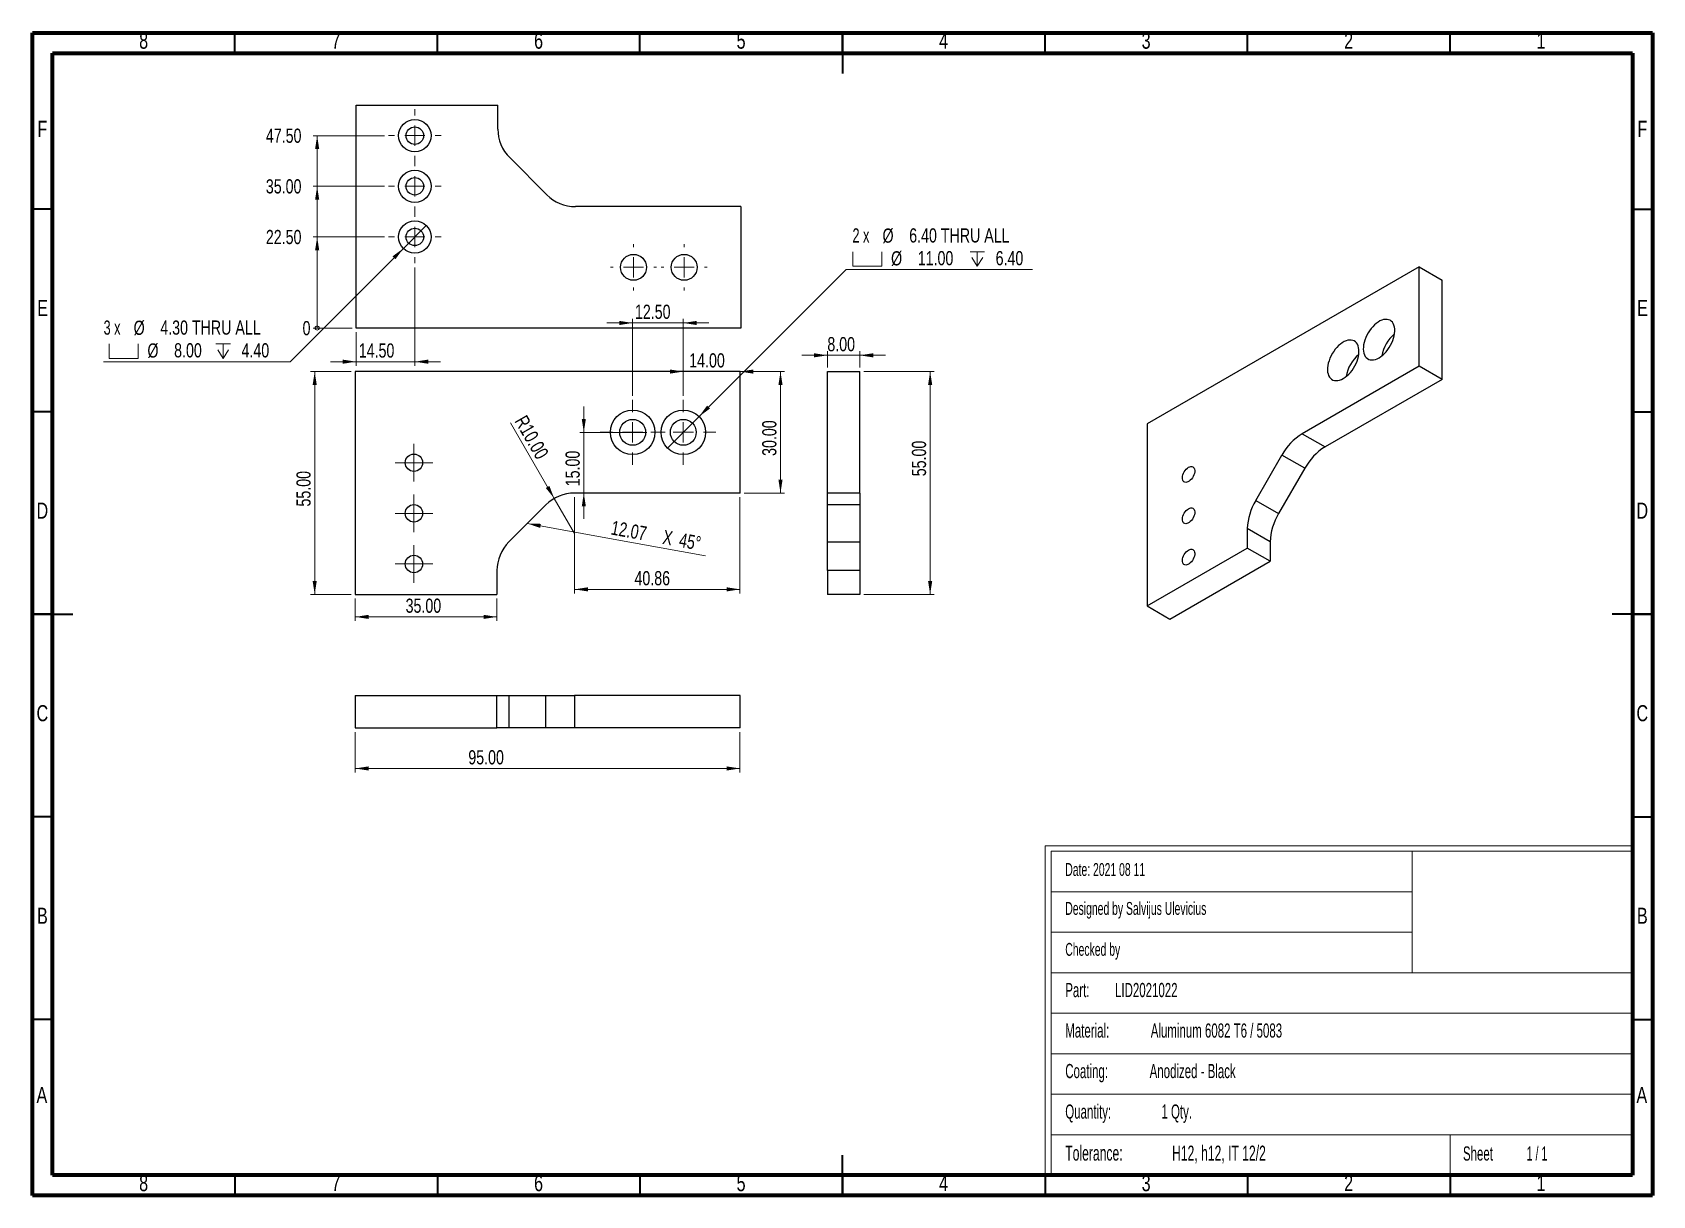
# Model space of a CAD drawing. Header units: millimetres. Extents: x 15 to 415, y 5 to 292.
import ezdxf

# ---------------------------------------------------------------- set-up
doc = ezdxf.new("R2010")
doc.units = ezdxf.units.MM
doc.styles.add('SLDTEXTSTYLE0', font='TXT', dxfattribs={"width": 0.605})
doc.styles.add('SLDTEXTSTYLE1', font='TXT', dxfattribs={"width": 0.563})
doc.styles.add('SLDTEXTSTYLE2', font='TXT', dxfattribs={"width": 0.75})
doc.styles.add('SLDTEXTSTYLE3', font='TXT', dxfattribs={"width": 0.666667})
doc.dimstyles.new('SLDDIMSTYLE0', dxfattribs={"dimtxt": 3.5, "dimasz": 3.302, "dimexe": 0, "dimexo": 0.0625, "dimgap": 0.875, "dimtad": 0, "dimtih": 1, "dimtoh": 1, "dimrnd": 1e-09, "dimzin": 4, "dimdsep": 46, "dimtxsty": 'SLDTEXTSTYLE2', "dimblk1": 'NONE', "dimsah": 1, "dimcen": 0, "dimadec": 0, "dimazin": 1, "dimtfac": 1, "dimtmove": 0, "dimatfit": 3, "dimldrblk": 'NONE', "dimfxl": 0, "dimfrac": 2, "dimtolj": 1, "dimtzin": 12, "dimarcsym": 0})
doc.dimstyles.new('SLDDIMSTYLE1', dxfattribs={"dimtxt": 3.5, "dimasz": 3.302, "dimexe": 0, "dimexo": 0.0625, "dimgap": 0.875, "dimtad": 1, "dimrnd": 1e-09, "dimzin": 4, "dimdsep": 46, "dimtxsty": 'SLDTEXTSTYLE2', "dimsah": 1, "dimcen": 0.09, "dimadec": 0, "dimazin": 1, "dimtfac": 1, "dimtofl": 0, "dimtmove": 0, "dimatfit": 3, "dimfxl": 0, "dimfrac": 2, "dimtolj": 1, "dimtzin": 12, "dimarcsym": 0})
doc.dimstyles.new('SLDDIMSTYLE2', dxfattribs={"dimtxt": 3.5, "dimasz": 3.302, "dimexe": 0, "dimexo": 0.0625, "dimgap": 0.875, "dimtad": 1, "dimrnd": 1e-09, "dimzin": 4, "dimdsep": 46, "dimtxsty": 'SLDTEXTSTYLE2', "dimsah": 1, "dimcen": 0.09, "dimadec": 0, "dimazin": 1, "dimtfac": 1, "dimtmove": 0, "dimatfit": 0, "dimfxl": 0, "dimfrac": 2, "dimtolj": 1, "dimtzin": 12, "dimarcsym": 0})
doc.dimstyles.new('SLDDIMSTYLE3', dxfattribs={"dimtxt": 3.5, "dimasz": 3.302, "dimexe": 0, "dimexo": 0.0625, "dimgap": 0.875, "dimtad": 1, "dimrnd": 1e-09, "dimzin": 12, "dimdsep": 46, "dimtxsty": 'SLDTEXTSTYLE2', "dimsah": 1, "dimcen": 0.09, "dimadec": 0, "dimazin": 3, "dimtfac": 1, "dimtofl": 0, "dimtmove": 0, "dimatfit": 3, "dimfxl": 0, "dimfrac": 2, "dimtolj": 1, "dimtzin": 12, "dimarcsym": 0})
doc.dimstyles.new('SLDDIMSTYLE4', dxfattribs={"dimtxt": 3.5, "dimasz": 3.302, "dimexe": 0, "dimexo": 0.0625, "dimgap": 0.875, "dimtad": 1, "dimrnd": 1e-09, "dimzin": 4, "dimdsep": 46, "dimtxsty": 'SLDTEXTSTYLE2', "dimsah": 1, "dimcen": 0, "dimadec": 0, "dimazin": 1, "dimtfac": 1, "dimtofl": 0, "dimtmove": 0, "dimatfit": 3, "dimfxl": 0, "dimfrac": 2, "dimtolj": 1, "dimtzin": 12, "dimarcsym": 0})
doc.dimstyles.new('SLDDIMSTYLE5', dxfattribs={"dimtxt": 3.5, "dimasz": 0.338667, "dimexe": 0, "dimexo": 0.0625, "dimgap": 0.875, "dimtad": 0, "dimtih": 1, "dimtoh": 1, "dimdec": 0, "dimrnd": 1e-09, "dimdsep": 46, "dimtxsty": 'SLDTEXTSTYLE2', "dimblk1": 'ORIGIN', "dimblk2": 'ORIGIN', "dimsah": 1, "dimcen": 0.09, "dimadec": 0, "dimazin": 2, "dimtfac": 1, "dimtdec": 0, "dimtofl": 0, "dimtmove": 0, "dimatfit": 3, "dimldrblk": 'ORIGIN', "dimfxl": 0, "dimfrac": 2, "dimtolj": 1, "dimtzin": 12, "dimarcsym": 0})
doc.dimstyles.new('SLDDIMSTYLE6', dxfattribs={"dimtxt": 3.5, "dimasz": 3.302, "dimexe": 0, "dimexo": 0.0625, "dimgap": 0.875, "dimtad": 0, "dimtih": 1, "dimtoh": 1, "dimrnd": 1e-09, "dimzin": 4, "dimdsep": 46, "dimtxsty": 'SLDTEXTSTYLE2', "dimsah": 1, "dimcen": 0.09, "dimadec": 0, "dimazin": 1, "dimtfac": 1, "dimtofl": 0, "dimtmove": 0, "dimatfit": 3, "dimfxl": 0, "dimfrac": 2, "dimtolj": 1, "dimtzin": 12, "dimarcsym": 0})

# ---------------------------------------------------------------- blocks, each defined once
blk = doc.blocks.new('SW_NOTE_0')
at = {"color": 0, "linetype": 'Continuous', "lineweight": 0, "attachment_point": 1, "style": 'SLDTEXTSTYLE0'}
for s, insert, char_height in [('Tolerance:', (0, 4.77), 3.704), ('H12, h12, IT 12/2', (26.36, 4.77), 3.7042)]:
    blk.add_mtext(s, dxfattribs=dict(at, insert=insert, char_height=char_height))
blk = doc.blocks.new('SW_NOTE_0_1')
at = {"color": 0, "linetype": 'Continuous', "lineweight": 0, "char_height": 3.5, "attachment_point": 1}
for s, insert, style in [('Sheet', (0, 4.51), 'SLDTEXTSTYLE0'), ('1 / 1', (15.72, 4.51), 'SLDTEXTSTYLE1')]:
    blk.add_mtext(s, dxfattribs=dict(at, insert=insert, style=style))
blk = doc.blocks.new('SW_NOTE_0_2')
at = {"color": 0, "linetype": 'Continuous', "lineweight": 0, "char_height": 3.5, "attachment_point": 1, "style": 'SLDTEXTSTYLE0'}
for s, insert in [('Quantity:', (0, 4.51)), ('1 Qty.', (23.74, 4.51))]:
    blk.add_mtext(s, dxfattribs=dict(at, insert=insert))
blk = doc.blocks.new('SW_NOTE_0_3')
at = {"color": 0, "linetype": 'Continuous', "lineweight": 0, "char_height": 3.5, "attachment_point": 1, "style": 'SLDTEXTSTYLE0'}
for s, insert in [('Coating:', (0, 4.51)), ('Anodized - Black', (20.83, 4.51))]:
    blk.add_mtext(s, dxfattribs=dict(at, insert=insert))
blk = doc.blocks.new('SW_NOTE_0_4')
at = {"color": 0, "linetype": 'Continuous', "lineweight": 0, "char_height": 3.5, "attachment_point": 1, "style": 'SLDTEXTSTYLE0'}
for s, insert in [('Material:', (0, 4.51)), ('Aluminum 6082 T6 / 5083', (21.11, 4.51))]:
    blk.add_mtext(s, dxfattribs=dict(at, insert=insert))
blk = doc.blocks.new('SW_NOTE_0_5')
at = {"color": 0, "linetype": 'Continuous', "lineweight": 0, "char_height": 3.5, "attachment_point": 1, "style": 'SLDTEXTSTYLE0'}
for s, insert in [('Part:', (0, 4.51)), ('LID2021022', (12.29, 4.51))]:
    blk.add_mtext(s, dxfattribs=dict(at, insert=insert))
blk = doc.blocks.new('SW_SYMBOL_HOLE_SPOT')
at = {"color": 0, "linetype": 'Continuous', "lineweight": 18}
for p, q in [((0, 875), (0, 75)), ((0, 75), (1600, 75)), ((1600, 75), (1600, 875))]:
    blk.add_line(p, q, dxfattribs=at)
blk = doc.blocks.new('SW_SYMBOL_HOLE_DEPTH')
at = {"color": 0, "linetype": 'Continuous', "lineweight": 18}
for p, q in [((0, 875), (800, 875)), ((100, 555), (400, 75)), ((400, 875), (400, 75)), ((700, 555), (400, 75))]:
    blk.add_line(p, q, dxfattribs=at)
blk = doc.blocks.new('_D')
at = {"color": 7, "linetype": 'Continuous', "lineweight": 0}
for p, q in [((179.58, 197.29), (215.88, 233.59)), ((215.88, 233.59), (261.92, 233.59)), ((171.81, 189.51), (179.58, 197.29))]:
    blk.add_line(p, q, dxfattribs=at)
at = {"color": 7, "linetype": 'Continuous', "lineweight": 18}
blk.add_solid([(179.58, 197.29), (182.28, 199.27), (181.56, 199.99)], dxfattribs=at)
at = {"color": 7, "linetype": 'Continuous', "lineweight": 18, "xscale": 0.004470703125, "yscale": 0.004470703125, "zscale": 0.004470703125}
for name, p in [('SW_SYMBOL_HOLE_SPOT', (217.55, 234.07)), ('SW_SYMBOL_HOLE_DEPTH', (246.49, 234.07))]:
    blk.add_blockref(name, p, dxfattribs=at)
at = {"color": 7, "linetype": 'Continuous', "lineweight": 18, "char_height": 3.5, "attachment_point": 1}
for s, insert, style in [('2 x', (217.47, 243.76), 'SLDTEXTSTYLE3'), ('%%c', (224.88, 243.71), 'SLDTEXTSTYLE2'), ('6.40 THRU ALL', (231.47, 243.76), 'SLDTEXTSTYLE2'), ('%%c', (226.99, 238.1), 'SLDTEXTSTYLE2'), ('11.00', (233.58, 238.15), 'SLDTEXTSTYLE2'), ('6.40', (252.81, 238.15), 'SLDTEXTSTYLE2')]:
    blk.add_mtext(s, dxfattribs=dict(at, insert=insert, style=style))
blk = doc.blocks.new('_None')
blk = doc.blocks.new('_D_1')
at = {"color": 7, "linetype": 'Continuous', "lineweight": 0}
for p, q in [((93.69, 208.4), (83.69, 208.4)), ((84.69, 208.4), (84.69, 153.4)), ((93.69, 153.4), (83.69, 153.4))]:
    blk.add_line(p, q, dxfattribs=at)
at = {"color": 7, "linetype": 'Continuous', "lineweight": 18}
for points in [[(84.69, 208.4), (84.19, 205.1), (85.2, 205.1)], [(84.69, 153.4), (85.2, 156.7), (84.19, 156.7)]]:
    blk.add_solid(points, dxfattribs=at)
at = {"color": 7, "linetype": 'Continuous', "lineweight": 18, "insert": (80.18, 175.08), "char_height": 3.5, "attachment_point": 1, "rotation": 90, "style": 'SLDTEXTSTYLE2'}
blk.add_mtext('55.00', dxfattribs=at)
blk = doc.blocks.new('_D_2')
at = {"color": 7, "linetype": 'Continuous', "lineweight": 0}
for p, q in [((190.69, 208.4), (200.69, 208.4)), ((199.69, 178.4), (199.69, 208.4)), ((190.69, 178.4), (200.69, 178.4))]:
    blk.add_line(p, q, dxfattribs=at)
at = {"color": 7, "linetype": 'Continuous', "lineweight": 18}
for points in [[(199.69, 208.4), (199.19, 205.1), (200.2, 205.1)], [(199.69, 178.4), (200.2, 181.7), (199.19, 181.7)]]:
    blk.add_solid(points, dxfattribs=at)
at = {"color": 7, "linetype": 'Continuous', "lineweight": 18, "insert": (195.18, 187.58), "char_height": 3.5, "attachment_point": 1, "rotation": 90, "style": 'SLDTEXTSTYLE2'}
blk.add_mtext('30.00', dxfattribs=at)
blk = doc.blocks.new('_D_3')
at = {"color": 7, "linetype": 'Continuous', "lineweight": 0}
for p, q in [((94.69, 152.4), (94.69, 146.85)), ((129.69, 152.4), (129.69, 146.85)), ((94.69, 147.85), (129.69, 147.85))]:
    blk.add_line(p, q, dxfattribs=at)
at = {"color": 7, "linetype": 'Continuous', "lineweight": 18}
for points in [[(94.69, 147.85), (98, 147.34), (98, 148.35)], [(129.69, 147.85), (126.39, 148.35), (126.39, 147.34)]]:
    blk.add_solid(points, dxfattribs=at)
at = {"color": 7, "linetype": 'Continuous', "lineweight": 18, "insert": (107.14, 152.36), "char_height": 3.5, "attachment_point": 1, "style": 'SLDTEXTSTYLE2'}
blk.add_mtext('35.00', dxfattribs=at)
blk = doc.blocks.new('SW_CHAMFER_DIMENSION_0')
at = {"color": 0, "linetype": 'Continuous', "lineweight": 0}
for p, q in [((-20.27, 3.68), (0, 0)), ((0, 0), (23.72, -4.3))]:
    blk.add_line(p, q, dxfattribs=at)
at = {"color": 0, "linetype": 'Continuous', "lineweight": 18}
blk.add_solid([(-20.27, 3.68), (-17.12, 2.59), (-16.93, 3.59)], dxfattribs=at)
at = {"color": 0, "linetype": 'Continuous', "lineweight": 18, "char_height": 3.5, "attachment_point": 1, "rotation": 349.7285, "style": 'SLDTEXTSTYLE2'}
for s, insert in [('12.07', (0.8, 4.44)), ('X', (13.55, 2.13)), ('45°', (17.6, 1.4))]:
    blk.add_mtext(s, dxfattribs=dict(at, insert=insert))
blk = doc.blocks.new('_D_4')
at = {"color": 7, "linetype": 'Continuous', "lineweight": 0}
for p, q in [((151.13, 193.4), (151.13, 199.75)), ((166.69, 193.4), (150.13, 193.4)), ((151.13, 193.4), (151.13, 178.4)), ((151.13, 178.4), (151.13, 172.05))]:
    blk.add_line(p, q, dxfattribs=at)
at = {"color": 7, "linetype": 'Continuous', "lineweight": 18}
for points in [[(151.13, 193.4), (151.64, 196.7), (150.63, 196.7)], [(151.13, 178.4), (150.63, 175.1), (151.64, 175.1)]]:
    blk.add_solid(points, dxfattribs=at)
at = {"color": 7, "linetype": 'Continuous', "lineweight": 18, "insert": (146.62, 180.08), "char_height": 3.5, "attachment_point": 1, "rotation": 90, "style": 'SLDTEXTSTYLE2'}
blk.add_mtext('15.00', dxfattribs=at)
blk = doc.blocks.new('_D_5')
at = {"color": 7, "linetype": 'Continuous', "lineweight": 0}
for p, q in [((163.19, 220.4), (156.84, 220.4)), ((163.19, 202.4), (163.19, 221.4)), ((163.19, 220.4), (175.69, 220.4)), ((175.69, 202.4), (175.69, 221.4)), ((175.69, 220.4), (182.04, 220.4))]:
    blk.add_line(p, q, dxfattribs=at)
at = {"color": 7, "linetype": 'Continuous', "lineweight": 18}
for points in [[(163.19, 220.4), (159.89, 220.91), (159.89, 219.89)], [(175.69, 220.4), (179, 219.89), (179, 220.91)]]:
    blk.add_solid(points, dxfattribs=at)
at = {"color": 7, "linetype": 'Continuous', "lineweight": 18, "insert": (163.76, 224.91), "char_height": 3.5, "attachment_point": 1, "style": 'SLDTEXTSTYLE2'}
blk.add_mtext('12.50', dxfattribs=at)
blk = doc.blocks.new('_D_6')
at = {"color": 7, "linetype": 'Continuous', "lineweight": 0}
for p, q in [((175.69, 208.4), (169.34, 208.4)), ((175.69, 202.4), (175.69, 209.4)), ((175.69, 208.4), (189.69, 208.4)), ((189.69, 208.4), (196.04, 208.4))]:
    blk.add_line(p, q, dxfattribs=at)
at = {"color": 7, "linetype": 'Continuous', "lineweight": 18}
for points in [[(175.69, 208.4), (172.39, 208.91), (172.39, 207.89)], [(189.69, 208.4), (193, 207.89), (193, 208.91)]]:
    blk.add_solid(points, dxfattribs=at)
at = {"color": 7, "linetype": 'Continuous', "lineweight": 18, "insert": (177.16, 212.91), "char_height": 3.5, "attachment_point": 1, "style": 'SLDTEXTSTYLE2'}
blk.add_mtext('14.00', dxfattribs=at)
blk = doc.blocks.new('_D_7')
at = {"color": 7, "linetype": 'Continuous', "lineweight": 0}
for p, q in [((148.84, 177.4), (148.84, 153.64)), ((189.69, 177.4), (189.69, 153.64)), ((189.69, 154.64), (148.84, 154.64))]:
    blk.add_line(p, q, dxfattribs=at)
at = {"color": 7, "linetype": 'Continuous', "lineweight": 18}
for points in [[(148.84, 154.64), (152.14, 154.13), (152.14, 155.15)], [(189.69, 154.64), (186.39, 155.15), (186.39, 154.13)]]:
    blk.add_solid(points, dxfattribs=at)
at = {"color": 7, "linetype": 'Continuous', "lineweight": 18, "insert": (163.64, 159.15), "char_height": 3.5, "attachment_point": 1, "style": 'SLDTEXTSTYLE2'}
blk.add_mtext('40.86', dxfattribs=at)
blk = doc.blocks.new('_D_8')
at = {"color": 7, "linetype": 'Continuous', "lineweight": 0}
for q in [(133.07, 195.71), (148.84, 168.4)]:
    blk.add_line((143.84, 177.06), q, dxfattribs=at)
at = {"color": 7, "linetype": 'Continuous', "lineweight": 18}
blk.add_solid([(143.84, 177.06), (142.63, 180.18), (141.75, 179.67)], dxfattribs=at)
at = {"color": 7, "linetype": 'Continuous', "lineweight": 18, "insert": (136.96, 197.96), "char_height": 3.5, "attachment_point": 1, "rotation": 300, "style": 'SLDTEXTSTYLE2'}
blk.add_mtext('R10.00', dxfattribs=at)
blk = doc.blocks.new('SW_CENTERMARKSYMBOL_0')
at = {"color": 0, "linetype": 'Continuous', "lineweight": 18}
for p, q in [((0, 2.5), (0, 4.65)), ((-2.5, 0), (-4.65, 0)), ((0, 0), (-2.5, 0)), ((0, 0), (0, 2.5)), ((0, 0), (0, -2.5)), ((0, 0), (2.5, 0)), ((2.5, 0), (4.65, 0)), ((0, -2.5), (0, -4.65))]:
    blk.add_line(p, q, dxfattribs=at)
blk = doc.blocks.new('SW_CENTERMARKSYMBOL_1')
at = {"color": 0, "linetype": 'Continuous', "lineweight": 18}
for p, q in [((0, 2.5), (0, 4.65)), ((-2.5, 0), (-4.65, 0)), ((0, 0), (-2.5, 0)), ((0, 0), (0, 2.5)), ((0, 0), (0, -2.5)), ((0, 0), (2.5, 0)), ((2.5, 0), (4.65, 0)), ((0, -2.5), (0, -4.65))]:
    blk.add_line(p, q, dxfattribs=at)
blk = doc.blocks.new('SW_CENTERMARKSYMBOL_2')
at = {"color": 0, "linetype": 'Continuous', "lineweight": 18}
for p, q in [((0, 2.5), (0, 4.65)), ((-2.5, 0), (-4.65, 0)), ((0, 0), (-2.5, 0)), ((0, 0), (0, 2.5)), ((0, 0), (0, -2.5)), ((0, 0), (2.5, 0)), ((2.5, 0), (4.65, 0)), ((0, -2.5), (0, -4.65))]:
    blk.add_line(p, q, dxfattribs=at)
blk = doc.blocks.new('SW_CENTERMARKSYMBOL_3')
at = {"color": 0, "linetype": 'Continuous', "lineweight": 18}
for p, q in [((0, 5), (0, 8)), ((-5, 0), (-8, 0)), ((0, 0), (-2.5, 0)), ((0, 0), (0, 2.5)), ((0, 0), (0, -2.5)), ((0, 0), (2.5, 0)), ((5, 0), (8, 0)), ((0, -5), (0, -8))]:
    blk.add_line(p, q, dxfattribs=at)
blk = doc.blocks.new('SW_CENTERMARKSYMBOL_4')
at = {"color": 0, "linetype": 'Continuous', "lineweight": 18}
for p, q in [((0, 5), (0, 8)), ((-5, 0), (-8, 0)), ((0, 0), (-2.5, 0)), ((0, 0), (0, 2.5)), ((0, 0), (0, -2.5)), ((0, 0), (2.5, 0)), ((5, 0), (8, 0)), ((0, -5), (0, -8))]:
    blk.add_line(p, q, dxfattribs=at)
blk = doc.blocks.new('_D_9')
at = {"color": 7, "linetype": 'Continuous', "lineweight": 0}
for p, q in [((220.27, 208.4), (237.64, 208.4)), ((236.64, 153.4), (236.64, 208.4)), ((220.27, 153.4), (237.64, 153.4))]:
    blk.add_line(p, q, dxfattribs=at)
at = {"color": 7, "linetype": 'Continuous', "lineweight": 18}
for points in [[(236.64, 208.4), (236.13, 205.1), (237.15, 205.1)], [(236.64, 153.4), (237.15, 156.7), (236.13, 156.7)]]:
    blk.add_solid(points, dxfattribs=at)
at = {"color": 7, "linetype": 'Continuous', "lineweight": 18, "insert": (232.13, 182.55), "char_height": 3.5, "attachment_point": 1, "rotation": 90, "style": 'SLDTEXTSTYLE2'}
blk.add_mtext('55.00', dxfattribs=at)
blk = doc.blocks.new('_D_10')
at = {"color": 7, "linetype": 'Continuous', "lineweight": 0}
for p, q in [((211.27, 212.41), (204.92, 212.41)), ((211.27, 209.4), (211.27, 213.41)), ((211.27, 212.41), (219.27, 212.41)), ((219.27, 209.4), (219.27, 213.41)), ((219.27, 212.41), (225.62, 212.41))]:
    blk.add_line(p, q, dxfattribs=at)
at = {"color": 7, "linetype": 'Continuous', "lineweight": 18}
for points in [[(211.27, 212.41), (207.97, 212.92), (207.97, 211.9)], [(219.27, 212.41), (222.58, 211.9), (222.58, 212.92)]]:
    blk.add_solid(points, dxfattribs=at)
at = {"color": 7, "linetype": 'Continuous', "lineweight": 18, "insert": (211.26, 216.92), "char_height": 3.5, "attachment_point": 1, "style": 'SLDTEXTSTYLE2'}
blk.add_mtext('8.00', dxfattribs=at)
blk = doc.blocks.new('_D_11')
at = {"color": 7, "linetype": 'Continuous', "lineweight": 0}
for p, q in [((94.69, 119.43), (94.69, 109.43)), ((189.69, 119.43), (189.69, 109.43)), ((189.69, 110.43), (94.69, 110.43))]:
    blk.add_line(p, q, dxfattribs=at)
at = {"color": 7, "linetype": 'Continuous', "lineweight": 18}
for points in [[(94.69, 110.43), (98, 109.92), (98, 110.94)], [(189.69, 110.43), (186.39, 110.94), (186.39, 109.92)]]:
    blk.add_solid(points, dxfattribs=at)
at = {"color": 7, "linetype": 'Continuous', "lineweight": 18, "insert": (122.62, 114.94), "char_height": 3.5, "attachment_point": 1, "style": 'SLDTEXTSTYLE2'}
blk.add_mtext('95.00', dxfattribs=at)
blk = doc.blocks.new('_Origin')
at = {"color": 0, "linetype": 'ByBlock', "lineweight": -2}
blk.add_line((0, 0), (-1, 0), dxfattribs=at)
blk.add_circle((0, 0), 0.5, dxfattribs=at)
blk = doc.blocks.new('_D_12')
at = {"color": 7, "linetype": 'Continuous', "lineweight": 0}
blk.add_line((93.91, 219.13), (84.28, 219.13), dxfattribs=at)
at = {"color": 7, "linetype": 'Continuous', "lineweight": 18, "xscale": 1.016, "yscale": 1.016}
blk.add_blockref('_Origin', (85.3, 219.13), dxfattribs=at)
at = {"color": 7, "linetype": 'Continuous', "lineweight": 18, "insert": (81.7, 220.87), "char_height": 3.5, "attachment_point": 1, "style": 'SLDTEXTSTYLE2'}
blk.add_mtext('0', dxfattribs=at)
blk = doc.blocks.new('_D_13')
at = {"color": 7, "linetype": 'Continuous', "lineweight": 0}
for p, q in [((101.91, 241.63), (84.28, 241.63)), ((85.3, 219.13), (85.3, 241.63))]:
    blk.add_line(p, q, dxfattribs=at)
at = {"color": 7, "linetype": 'Continuous', "lineweight": 18}
blk.add_solid([(85.3, 241.63), (84.79, 238.33), (85.81, 238.33)], dxfattribs=at)
at = {"color": 7, "linetype": 'Continuous', "lineweight": 18, "insert": (72.64, 243.37), "char_height": 3.5, "attachment_point": 1, "style": 'SLDTEXTSTYLE2'}
blk.add_mtext('22.50', dxfattribs=at)
blk = doc.blocks.new('_D_14')
at = {"color": 7, "linetype": 'Continuous', "lineweight": 0}
for p, q in [((101.91, 254.13), (84.28, 254.13)), ((85.3, 241.63), (85.3, 254.13))]:
    blk.add_line(p, q, dxfattribs=at)
at = {"color": 7, "linetype": 'Continuous', "lineweight": 18}
blk.add_solid([(85.3, 254.13), (84.79, 250.83), (85.81, 250.83)], dxfattribs=at)
at = {"color": 7, "linetype": 'Continuous', "lineweight": 18, "insert": (72.64, 255.87), "char_height": 3.5, "attachment_point": 1, "style": 'SLDTEXTSTYLE2'}
blk.add_mtext('35.00', dxfattribs=at)
blk = doc.blocks.new('_D_15')
at = {"color": 7, "linetype": 'Continuous', "lineweight": 0}
for p, q in [((101.91, 266.63), (84.28, 266.63)), ((85.3, 254.13), (85.3, 266.63))]:
    blk.add_line(p, q, dxfattribs=at)
at = {"color": 7, "linetype": 'Continuous', "lineweight": 18}
blk.add_solid([(85.3, 266.63), (84.79, 263.33), (85.81, 263.33)], dxfattribs=at)
at = {"color": 7, "linetype": 'Continuous', "lineweight": 18, "insert": (72.64, 268.37), "char_height": 3.5, "attachment_point": 1, "style": 'SLDTEXTSTYLE2'}
blk.add_mtext('47.50', dxfattribs=at)
blk = doc.blocks.new('_D_16')
at = {"color": 7, "linetype": 'Continuous', "lineweight": 0}
for p, q in [((112.24, 244.46), (106.58, 238.8)), ((106.58, 238.8), (78.62, 210.84)), ((78.62, 210.84), (32.58, 210.84))]:
    blk.add_line(p, q, dxfattribs=at)
at = {"color": 7, "linetype": 'Continuous', "lineweight": 18}
blk.add_solid([(106.58, 238.8), (103.89, 236.83), (104.61, 236.11)], dxfattribs=at)
at = {"color": 7, "linetype": 'Continuous', "lineweight": 18, "xscale": 0.004470703125, "yscale": 0.004470703125, "zscale": 0.004470703125}
for name, p in [('SW_SYMBOL_HOLE_SPOT', (33.95, 211.32)), ('SW_SYMBOL_HOLE_DEPTH', (60.31, 211.32))]:
    blk.add_blockref(name, p, dxfattribs=at)
at = {"color": 7, "linetype": 'Continuous', "lineweight": 18, "char_height": 3.5, "attachment_point": 1}
for s, insert, style in [('3 x', (32.58, 221.01), 'SLDTEXTSTYLE3'), ('%%c', (39.99, 220.96), 'SLDTEXTSTYLE2'), ('4.30 THRU ALL', (46.58, 221.01), 'SLDTEXTSTYLE2'), ('%%c', (43.4, 215.35), 'SLDTEXTSTYLE2'), ('8.00', (49.99, 215.4), 'SLDTEXTSTYLE2'), ('4.40', (66.63, 215.4), 'SLDTEXTSTYLE2')]:
    blk.add_mtext(s, dxfattribs=dict(at, insert=insert, style=style))
blk = doc.blocks.new('_D_17')
at = {"color": 7, "linetype": 'Continuous', "lineweight": 0}
for p, q in [((109.41, 234.13), (109.41, 209.84)), ((94.91, 218.13), (94.91, 209.84)), ((94.91, 210.84), (88.56, 210.84)), ((94.91, 210.84), (109.41, 210.84)), ((109.41, 210.84), (115.76, 210.84))]:
    blk.add_line(p, q, dxfattribs=at)
at = {"color": 7, "linetype": 'Continuous', "lineweight": 18}
for points in [[(94.91, 210.84), (91.61, 211.35), (91.61, 210.33)], [(109.41, 210.84), (112.71, 210.33), (112.71, 211.35)]]:
    blk.add_solid(points, dxfattribs=at)
at = {"color": 7, "linetype": 'Continuous', "lineweight": 18, "insert": (95.58, 215.35), "char_height": 3.5, "attachment_point": 1, "style": 'SLDTEXTSTYLE2'}
blk.add_mtext('14.50', dxfattribs=at)
blk = doc.blocks.new('SW_CENTERMARKSYMBOL_5')
at = {"color": 0, "linetype": 'Continuous', "lineweight": 18}
for p, q in [((0, 5), (0, 6.5)), ((-5, 0), (-6.5, 0)), ((0, 0), (-2.5, 0)), ((0, 0), (0, 2.5)), ((0, 0), (0, -2.5)), ((0, 0), (2.5, 0)), ((5, 0), (6.5, 0)), ((0, -5), (0, -6.5))]:
    blk.add_line(p, q, dxfattribs=at)
blk = doc.blocks.new('SW_CENTERMARKSYMBOL_6')
at = {"color": 0, "linetype": 'Continuous', "lineweight": 18}
for p, q in [((0, 5), (0, 6.5)), ((-5, 0), (-6.5, 0)), ((0, 0), (-2.5, 0)), ((0, 0), (0, 2.5)), ((0, 0), (0, -2.5)), ((0, 0), (2.5, 0)), ((5, 0), (6.5, 0)), ((0, -5), (0, -6.5))]:
    blk.add_line(p, q, dxfattribs=at)
blk = doc.blocks.new('SW_CENTERMARKSYMBOL_7')
at = {"color": 0, "linetype": 'Continuous', "lineweight": 18}
for p, q in [((0, 5), (0, 6.5)), ((-5, 0), (-6.5, 0)), ((0, 0), (-2.5, 0)), ((0, 0), (0, 2.5)), ((0, 0), (0, -2.5)), ((0, 0), (2.5, 0)), ((5, 0), (6.5, 0)), ((0, -5), (0, -6.5))]:
    blk.add_line(p, q, dxfattribs=at)
blk = doc.blocks.new('SW_CENTERMARKSYMBOL_8')
at = {"color": 0, "linetype": 'Continuous', "lineweight": 18}
for p, q in [((0, 5), (0, 5.7)), ((-5, 0), (-5.7, 0)), ((0, 0), (-2.5, 0)), ((0, 0), (0, 2.5)), ((0, 0), (0, -2.5)), ((0, 0), (2.5, 0)), ((5, 0), (5.7, 0)), ((0, -5), (0, -5.7))]:
    blk.add_line(p, q, dxfattribs=at)
blk = doc.blocks.new('SW_CENTERMARKSYMBOL_9')
at = {"color": 0, "linetype": 'Continuous', "lineweight": 18}
for p, q in [((0, 5), (0, 5.7)), ((-5, 0), (-5.7, 0)), ((0, 0), (-2.5, 0)), ((0, 0), (0, 2.5)), ((0, 0), (0, -2.5)), ((0, 0), (2.5, 0)), ((5, 0), (5.7, 0)), ((0, -5), (0, -5.7))]:
    blk.add_line(p, q, dxfattribs=at)
blk = doc.blocks.new('SW_CENTERMARKSYMBOL_10')
at = {"color": 0, "linetype": 'Continuous', "lineweight": 18}
for p, q in [((0, 5), (0, 6.5)), ((-5, 0), (-6.5, 0)), ((0, 0), (-2.5, 0)), ((0, 0), (0, 2.5)), ((0, 0), (0, -2.5)), ((0, 0), (2.5, 0)), ((5, 0), (6.5, 0)), ((0, -5), (0, -6.5))]:
    blk.add_line(p, q, dxfattribs=at)
blk = doc.blocks.new('SW_CENTERMARKSYMBOL_11')
at = {"color": 0, "linetype": 'Continuous', "lineweight": 18}
for p, q in [((0, 5), (0, 6.5)), ((-5, 0), (-6.5, 0)), ((0, 0), (-2.5, 0)), ((0, 0), (0, 2.5)), ((0, 0), (0, -2.5)), ((0, 0), (2.5, 0)), ((5, 0), (6.5, 0)), ((0, -5), (0, -6.5))]:
    blk.add_line(p, q, dxfattribs=at)
blk = doc.blocks.new('SW_CENTERMARKSYMBOL_12')
at = {"color": 0, "linetype": 'Continuous', "lineweight": 18}
for p, q in [((0, 5), (0, 6.5)), ((-5, 0), (-6.5, 0)), ((0, 0), (-2.5, 0)), ((0, 0), (0, 2.5)), ((0, 0), (0, -2.5)), ((0, 0), (2.5, 0)), ((5, 0), (6.5, 0)), ((0, -5), (0, -6.5))]:
    blk.add_line(p, q, dxfattribs=at)
blk = doc.blocks.new('SW_CENTERMARKSYMBOL_13')
at = {"color": 0, "linetype": 'Continuous', "lineweight": 18}
for p, q in [((0, 5), (0, 5.7)), ((-5, 0), (-5.7, 0)), ((0, 0), (-2.5, 0)), ((0, 0), (0, 2.5)), ((0, 0), (0, -2.5)), ((0, 0), (2.5, 0)), ((5, 0), (5.7, 0)), ((0, -5), (0, -5.7))]:
    blk.add_line(p, q, dxfattribs=at)
blk = doc.blocks.new('SW_CENTERMARKSYMBOL_14')
at = {"color": 0, "linetype": 'Continuous', "lineweight": 18}
for p, q in [((0, 5), (0, 5.7)), ((-5, 0), (-5.7, 0)), ((0, 0), (-2.5, 0)), ((0, 0), (0, 2.5)), ((0, 0), (0, -2.5)), ((0, 0), (2.5, 0)), ((5, 0), (5.7, 0)), ((0, -5), (0, -5.7))]:
    blk.add_line(p, q, dxfattribs=at)

msp = doc.modelspace()

# ---------------------------------------------------------------- linework, layer by layer
at = {"color": 7, "linetype": 'Continuous', "lineweight": 70}
for p, q in [((15, 5), (15, 292)), ((15, 292), (415, 292)), ((415, 292), (415, 5)), ((20, 10), (20, 287)), ((20, 287), (410, 287)), ((410, 287), (410, 10)), ((410, 10), (20, 10)), ((415, 5), (15, 5))]:
    msp.add_line(p, q, dxfattribs=at)
at = {"color": 7, "linetype": 'Continuous', "lineweight": 35}
for p, q in [((65, 287), (65, 292)), ((115, 287), (115, 292)), ((165, 287), (165, 292)), ((215, 292.001), (215, 281.999)), ((215, 287), (215, 292)), ((265, 287), (265, 292)), ((315, 287), (315, 292)), ((365, 287), (365, 292)), ((20, 248.5), (15, 248.5)), ((410, 248.5), (415, 248.5)), ((20, 198.5), (15, 198.5)), ((410, 198.5), (415, 198.5)), ((14.999, 148.5), (25.001, 148.5)), ((20, 148.5), (15, 148.5)), ((415.001, 148.5), (404.999, 148.5)), ((410, 148.5), (415, 148.5)), ((20, 98.5), (15, 98.5)), ((410, 98.5), (415, 98.5)), ((20, 48.5), (15, 48.5)), ((410, 48.5), (415, 48.5)), ((215, 4.999), (215, 15.001)), ((65, 10), (65, 5)), ((115, 10), (115, 5)), ((165, 10), (165, 5)), ((215, 10), (215, 5)), ((265, 10), (265, 5)), ((315, 10), (315, 5)), ((365, 10), (365, 5))]:
    msp.add_line(p, q, dxfattribs=at)
at = {"color": 7, "linetype": 'Continuous', "lineweight": 25}
for p, q in [((94.91, 274.132), (129.91, 274.132)), ((94.91, 219.132), (94.91, 274.132)), ((129.91, 268.274), (129.91, 274.132)), ((141.981, 252.061), (132.839, 261.203)), ((189.91, 249.132), (149.052, 249.132)), ((189.91, 249.132), (189.91, 219.132)), ((357.363, 234.242), (290.188, 195.463)), ((357.363, 209.746), (357.363, 234.242)), ((357.363, 234.242), (363.02, 230.977)), ((363.02, 206.48), (363.02, 230.977)), ((189.91, 219.132), (94.91, 219.132)), ((189.695, 208.403), (94.695, 208.403)), ((94.695, 208.403), (94.695, 153.403)), ((189.695, 178.403), (189.695, 208.403)), ((211.274, 178.403), (211.274, 208.403)), ((211.274, 208.403), (219.274, 208.403)), ((219.274, 178.403), (219.274, 208.403)), ((357.363, 209.746), (328.472, 193.068)), ((363.02, 206.48), (357.363, 209.746)), ((363.02, 206.48), (334.129, 189.802)), ((290.188, 195.463), (290.188, 150.553)), ((328.472, 193.068), (334.129, 189.802)), ((317.007, 176.593), (323.472, 187.79)), ((329.129, 184.524), (322.664, 173.327)), ((329.129, 184.524), (323.472, 187.79)), ((189.695, 178.403), (148.837, 178.403)), ((219.274, 178.403), (211.274, 178.403)), ((211.274, 175.474), (211.274, 178.403)), ((219.274, 178.403), (219.274, 175.474)), ((317.007, 176.593), (322.664, 173.327)), ((132.624, 166.332), (141.766, 175.474)), ((219.274, 175.474), (211.274, 175.474)), ((211.274, 166.332), (211.274, 175.474)), ((219.274, 175.474), (219.274, 166.332)), ((314.936, 169.623), (314.936, 164.84)), ((320.593, 166.358), (314.936, 169.623)), ((211.274, 166.332), (219.274, 166.332)), ((211.274, 159.261), (211.274, 166.332)), ((219.274, 166.332), (219.274, 159.261)), ((290.188, 150.553), (314.936, 164.84)), ((320.593, 161.575), (314.936, 164.84)), ((320.593, 166.358), (320.593, 161.575)), ((295.845, 147.287), (320.593, 161.575)), ((129.695, 159.261), (129.695, 153.403)), ((219.274, 159.261), (211.274, 159.261)), ((211.274, 159.261), (211.274, 153.403)), ((219.274, 159.261), (219.274, 153.403)), ((94.695, 153.403), (129.695, 153.403)), ((219.274, 153.403), (211.274, 153.403)), ((290.188, 150.553), (295.845, 147.287)), ((94.695, 128.43), (94.695, 120.43)), ((94.695, 128.43), (129.695, 128.43)), ((129.695, 120.43), (129.695, 128.43)), ((129.695, 128.43), (132.624, 128.43)), ((132.624, 128.43), (132.624, 120.43)), ((132.624, 128.43), (141.766, 128.43)), ((141.766, 120.43), (141.766, 128.43)), ((141.766, 128.43), (148.837, 128.43)), ((148.837, 128.43), (148.837, 120.43)), ((189.695, 128.43), (148.837, 128.43)), ((189.695, 120.43), (189.695, 128.43)), ((94.695, 120.43), (129.695, 120.43)), ((132.624, 120.43), (129.695, 120.43)), ((141.766, 120.43), (132.624, 120.43)), ((148.837, 120.43), (141.766, 120.43)), ((189.695, 120.43), (148.837, 120.43))]:
    msp.add_line(p, q, dxfattribs=at)
at = {"color": 7, "linetype": 'Continuous', "lineweight": 18}
for p, q in [((265, 91.31), (265, 9.81)), ((265, 91.31), (410, 91.31)), ((410, 90), (266.5, 90)), ((266.5, 90), (266.5, 10)), ((355.602, 90), (355.602, 60)), ((266.5, 80), (355.602, 80)), ((266.5, 70), (355.602, 70)), ((266.5, 60), (410, 60)), ((266.5, 60), (410, 60)), ((266.5, 50), (410, 50)), ((266.5, 40), (410, 40)), ((266.5, 30), (410, 30)), ((266.5, 20), (410, 20)), ((365, 20), (365, 10))]:
    msp.add_line(p, q, dxfattribs=at)
at = {"color": 7, "linetype": 'Continuous', "lineweight": 25, "flags": 128}
for points in [[(347.463, 211.788), (347.923, 212.085), (348.377, 212.441), (348.817, 212.851), (349.239, 213.309), (349.636, 213.809), (350.002, 214.343), (350.333, 214.904), (350.623, 215.485), (350.869, 216.077), (351.067, 216.672), (351.215, 217.261), (351.31, 217.837), (351.351, 218.39), (351.337, 218.914), (351.269, 219.401), (351.148, 219.844), (350.974, 220.237), (350.752, 220.575), (350.483, 220.852), (350.172, 221.065), (349.823, 221.211), (349.441, 221.288), (349.031, 221.294), (348.599, 221.23), (348.151, 221.096), (347.694, 220.895), (347.233, 220.629), (346.775, 220.302), (346.327, 219.919), (345.896, 219.484), (345.486, 219.004), (345.103, 218.487), (344.754, 217.938), (344.443, 217.366), (344.175, 216.778), (343.952, 216.184), (343.779, 215.591), (343.658, 215.007), (343.59, 214.442), (343.576, 213.902), (343.617, 213.396), (343.712, 212.93), (343.859, 212.511), (344.057, 212.145), (344.303, 211.837), (344.594, 211.591), (344.924, 211.412), (345.291, 211.3), (345.687, 211.259), (346.109, 211.288), (346.55, 211.387), (347.003, 211.554), (347.463, 211.788)], [(338.624, 206.686), (339.084, 206.983), (339.538, 207.339), (339.979, 207.748), (340.4, 208.206), (340.797, 208.706), (341.163, 209.24), (341.494, 209.802), (341.784, 210.383), (342.03, 210.975), (342.228, 211.569), (342.376, 212.159), (342.471, 212.734), (342.512, 213.288), (342.498, 213.812), (342.43, 214.299), (342.309, 214.742), (342.136, 215.135), (341.913, 215.472), (341.644, 215.75), (341.333, 215.963), (340.984, 216.109), (340.602, 216.185), (340.192, 216.192), (339.76, 216.128), (339.312, 215.994), (338.855, 215.793), (338.394, 215.527), (337.937, 215.2), (337.489, 214.816), (337.057, 214.381), (336.647, 213.902), (336.265, 213.384), (335.916, 212.835), (335.605, 212.263), (335.336, 211.676), (335.113, 211.081), (334.94, 210.488), (334.819, 209.905), (334.751, 209.339), (334.737, 208.799), (334.778, 208.293), (334.873, 207.827), (335.02, 207.408), (335.219, 207.042), (335.465, 206.734), (335.755, 206.489), (336.086, 206.309), (336.452, 206.198), (336.849, 206.156), (337.27, 206.185), (337.711, 206.284), (338.164, 206.452), (338.624, 206.686)], [(300.441, 184.765), (300.728, 184.9), (301.006, 184.966), (301.263, 184.961), (301.49, 184.886), (301.679, 184.743), (301.824, 184.537), (301.918, 184.276), (301.959, 183.97), (301.946, 183.628), (301.877, 183.265), (301.757, 182.892), (301.59, 182.523), (301.38, 182.172), (301.137, 181.851), (300.869, 181.572), (300.585, 181.345), (300.296, 181.179), (300.012, 181.078), (299.744, 181.047), (299.501, 181.087), (299.292, 181.197), (299.124, 181.372), (299.004, 181.606), (298.936, 181.891), (298.922, 182.216), (298.963, 182.571), (299.058, 182.941), (299.202, 183.313), (299.392, 183.674), (299.619, 184.012), (299.876, 184.313), (300.153, 184.567), (300.441, 184.765)], [(300.441, 174.558), (300.728, 174.693), (301.006, 174.759), (301.263, 174.754), (301.49, 174.679), (301.679, 174.536), (301.824, 174.33), (301.918, 174.07), (301.959, 173.763), (301.946, 173.422), (301.877, 173.058), (301.757, 172.685), (301.59, 172.316), (301.38, 171.965), (301.137, 171.645), (300.869, 171.366), (300.585, 171.139), (300.296, 170.972), (300.012, 170.871), (299.744, 170.84), (299.501, 170.88), (299.292, 170.99), (299.124, 171.165), (299.004, 171.399), (298.936, 171.684), (298.922, 172.01), (298.963, 172.364), (299.058, 172.734), (299.202, 173.106), (299.392, 173.468), (299.619, 173.805), (299.876, 174.106), (300.153, 174.361), (300.441, 174.558)], [(300.441, 164.352), (300.728, 164.486), (301.006, 164.552), (301.263, 164.547), (301.49, 164.472), (301.679, 164.329), (301.824, 164.124), (301.918, 163.863), (301.959, 163.556), (301.946, 163.215), (301.877, 162.851), (301.757, 162.478), (301.59, 162.11), (301.38, 161.759), (301.137, 161.438), (300.869, 161.159), (300.585, 160.932), (300.296, 160.765), (300.012, 160.664), (299.744, 160.633), (299.501, 160.674), (299.292, 160.783), (299.124, 160.958), (299.004, 161.192), (298.936, 161.478), (298.922, 161.803), (298.963, 162.157), (299.058, 162.527), (299.202, 162.899), (299.392, 163.261), (299.619, 163.598), (299.876, 163.9), (300.153, 164.154), (300.441, 164.352)]]:
    msp.add_lwpolyline(points, dxfattribs=at)
at = {"color": 7, "linetype": 'Continuous', "lineweight": 25}
for centre, radius in [((109.41, 266.632), 4), ((109.41, 266.632), 2.15), ((109.41, 254.132), 4), ((109.41, 254.132), 2.15), ((109.41, 241.632), 4), ((109.41, 241.632), 2.15), ((163.41, 234.132), 3.2), ((175.91, 234.132), 3.2), ((163.195, 193.403), 5.5), ((163.195, 193.403), 3.2), ((175.695, 193.403), 5.5), ((175.695, 193.403), 3.2), ((109.195, 185.903), 2.15), ((109.195, 173.403), 2.15), ((109.195, 160.903), 2.15)]:
    msp.add_circle(centre, radius, dxfattribs=at)
for centre, radius, start, end in [((139.91, 268.274), 10, 180, 225), ((149.052, 259.132), 10, 225, 270), ((356.872, 210.848), 8.824, 129.25212, 170.75326), ((348.033, 205.745), 8.824, 129.25212, 170.75326), ((336.057, 180.875), 14.359, 121.88507, 151.21399), ((341.795, 177.532), 14.468, 121.99813, 151.10093), ((148.837, 168.403), 10, 90, 135), ((329.398, 169.118), 14.47, 148.8997, 178.00007), ((334.947, 165.885), 14.361, 148.7867, 178.11307), ((139.695, 159.261), 10, 135, 180)]:
    msp.add_arc(centre, radius, start, end, dxfattribs=at)

# ---------------------------------------------------------------- block references
at = {"color": 7, "linetype": 'Continuous', "lineweight": 0}
for name, p in [('SW_CENTERMARKSYMBOL_5', (109.41, 266.632)), ('SW_CENTERMARKSYMBOL_10', (109.41, 266.632)), ('SW_CENTERMARKSYMBOL_6', (109.41, 254.132)), ('SW_CENTERMARKSYMBOL_11', (109.41, 254.132)), ('SW_CENTERMARKSYMBOL_7', (109.41, 241.632)), ('SW_CENTERMARKSYMBOL_12', (109.41, 241.632)), ('SW_CENTERMARKSYMBOL_9', (163.41, 234.132)), ('SW_CENTERMARKSYMBOL_14', (163.41, 234.132)), ('SW_CENTERMARKSYMBOL_8', (175.91, 234.132)), ('SW_CENTERMARKSYMBOL_13', (175.91, 234.132)), ('SW_CENTERMARKSYMBOL_4', (163.195, 193.403)), ('SW_CENTERMARKSYMBOL_3', (175.695, 193.403)), ('SW_CENTERMARKSYMBOL_2', (109.195, 185.903)), ('SW_CENTERMARKSYMBOL_1', (109.195, 173.403)), ('SW_CENTERMARKSYMBOL_0', (109.195, 160.903)), ('SW_NOTE_0_5', (270, 52.979)), ('SW_NOTE_0_4', (270, 42.979)), ('SW_NOTE_0_3', (270, 32.979)), ('SW_NOTE_0_2', (270, 22.979)), ('SW_NOTE_0', (270, 12.561)), ('SW_NOTE_0_1', (368.182, 12.631))]:
    msp.add_blockref(name, p, dxfattribs=at)
at = {"color": 7, "linetype": 'Continuous', "lineweight": 18}
msp.add_blockref('SW_CHAMFER_DIMENSION_0', (157.468, 167.219), dxfattribs=at)

# ---------------------------------------------------------------- texts
at = {"color": 7, "linetype": 'Continuous', "lineweight": 0}
for s, insert, char_height, attachment_point, style in [('8', (42.46, 292.06), 3.969, 2, 'SLDTEXTSTYLE2'), ('7', (89.96, 292.06), 3.969, 2, 'SLDTEXTSTYLE2'), ('6', (139.96, 292.06), 3.969, 2, 'SLDTEXTSTYLE2'), ('5', (189.96, 292.06), 3.969, 2, 'SLDTEXTSTYLE2'), ('4', (239.96, 292.06), 3.969, 2, 'SLDTEXTSTYLE2'), ('3', (289.96, 292.06), 3.969, 2, 'SLDTEXTSTYLE2'), ('2', (339.96, 292.06), 3.969, 2, 'SLDTEXTSTYLE2'), ('1', (387.46, 292.06), 3.969, 2, 'SLDTEXTSTYLE2'), ('F', (17.458, 270.31), 3.969, 2, 'SLDTEXTSTYLE2'), ('F', (412.458, 270.31), 3.969, 2, 'SLDTEXTSTYLE2'), ('E', (17.508, 226.06), 3.969, 2, 'SLDTEXTSTYLE2'), ('E', (412.508, 226.06), 3.969, 2, 'SLDTEXTSTYLE2'), ('D', (17.453, 176.06), 3.969, 2, 'SLDTEXTSTYLE2'), ('D', (412.453, 176.06), 3.969, 2, 'SLDTEXTSTYLE2'), ('C', (17.459, 126.06), 3.969, 2, 'SLDTEXTSTYLE2'), ('C', (412.459, 126.06), 3.969, 2, 'SLDTEXTSTYLE2'), ('Date: 2021 08 11', (270, 87.08), 3.175, 1, 'SLDTEXTSTYLE0'), ('B', (17.471, 76.06), 3.969, 2, 'SLDTEXTSTYLE2'), ('Designed by Salvijus Ulevicius', (270, 77.474), 3.175, 1, 'SLDTEXTSTYLE0'), ('B', (412.471, 76.06), 3.969, 2, 'SLDTEXTSTYLE2'), ('Checked by', (270, 67.359), 3.175, 1, 'SLDTEXTSTYLE0'), ('A', (17.34, 31.81), 3.969, 2, 'SLDTEXTSTYLE2'), ('A', (412.34, 31.81), 3.969, 2, 'SLDTEXTSTYLE2'), ('8', (42.46, 10.06), 3.969, 2, 'SLDTEXTSTYLE2'), ('7', (89.96, 10.06), 3.969, 2, 'SLDTEXTSTYLE2'), ('6', (139.96, 10.06), 3.969, 2, 'SLDTEXTSTYLE2'), ('5', (189.96, 10.06), 3.969, 2, 'SLDTEXTSTYLE2'), ('4', (239.96, 10.06), 3.969, 2, 'SLDTEXTSTYLE2'), ('3', (289.96, 10.06), 3.969, 2, 'SLDTEXTSTYLE2'), ('2', (339.96, 10.06), 3.969, 2, 'SLDTEXTSTYLE2'), ('1', (387.46, 10.06), 3.969, 2, 'SLDTEXTSTYLE2')]:
    msp.add_mtext(s, dxfattribs=dict(at, insert=insert, char_height=char_height, attachment_point=attachment_point, style=style))

# ---------------------------------------------------------------- dimensions: what is measured, and where the dimension line sits
at = {"color": 7, "linetype": 'Continuous', "lineweight": 18}
for feature_location, offset, origin, dimstyle, picture, middle in [((102.91, 266.632), (-18.627, 0), (94.91, 219.132), 'SLDDIMSTYLE6', '_D_15', (78.464, 266.632)), ((102.91, 254.132), (-18.627, 0), (94.91, 219.132), 'SLDDIMSTYLE6', '_D_14', (78.464, 254.132)), ((102.91, 241.632), (-18.627, 0), (94.91, 219.132), 'SLDDIMSTYLE6', '_D_13', (78.464, 241.632)), ((94.909601393, 219.131785857), (-10.627186056, 0), (94.909601393, 219.131785857), 'SLDDIMSTYLE5', '_D_12', (82.989359741, 219.131785857))]:
    dim = msp.add_ordinate_dim(feature_location=feature_location, offset=offset, dtype=0, origin=origin, dimstyle=dimstyle, dxfattribs=at)
    dim.commit()
    dim.dimension.update_dxf_attribs({"geometry": picture, "text_midpoint": middle})
for p1, p2, text, picture, middle in [((112.238, 244.46), (106.581, 238.803), '3 x <> THRU ALL\\P{\\fGDT;v}%%c 8.00 {\\fGDT;x} 4.40\\P', '_D_16', (54.805, 216.449)), ((171.806, 189.514), (179.584, 197.292), '2 x <> THRU ALL\\P{\\fGDT;v}%%c 11.00 {\\fGDT;x} 6.40\\P', '_D', (239.692, 239.198))]:
    dim = msp.add_diameter_dim_2p(p1=p1, p2=p2, text=text, dimstyle='SLDDIMSTYLE0', dxfattribs=at)
    dim.commit()
    dim.dimension.update_dxf_attribs({"geometry": picture, "text_midpoint": middle, "dimtype": 163})
for base, p1, p2, dimstyle, picture, middle in [((109.41, 210.839), (94.91, 219.132), (109.41, 235.132), 'SLDDIMSTYLE2', '_D_17', (101.402, 210.839)), ((175.695, 220.403), (163.195, 201.403), (175.695, 201.403), 'SLDDIMSTYLE2', '_D_5', (169.581, 220.403)), ((219.274, 212.409), (211.274, 208.403), (219.274, 208.403), 'SLDDIMSTYLE2', '_D_10', (215.785, 212.409)), ((189.695, 208.403), (175.695, 201.403), (189.695, 208.403), 'SLDDIMSTYLE2', '_D_6', (182.981, 208.403)), ((148.837, 154.64), (189.695, 178.403), (148.837, 178.403), 'SLDDIMSTYLE3', '_D_7', (169.454, 154.64)), ((129.695, 147.847), (94.695, 153.403), (129.695, 153.403), 'SLDDIMSTYLE1', '_D_3', (112.962, 147.847)), ((94.695, 110.43), (189.695, 120.43), (94.695, 120.43), 'SLDDIMSTYLE1', '_D_11', (128.441, 110.43))]:
    dim = msp.add_linear_dim(base=base, p1=p1, p2=p2, dimstyle=dimstyle, dxfattribs=at)
    dim.commit()
    dim.dimension.update_dxf_attribs({"geometry": picture, "text_midpoint": middle, "dimtype": 160})
for base, p1, p2, dimstyle, picture, middle in [((84.695, 153.403), (94.695, 208.403), (94.695, 153.403), 'SLDDIMSTYLE1', '_D_1', (84.695, 180.903)), ((199.695, 208.403), (189.695, 178.403), (189.695, 208.403), 'SLDDIMSTYLE1', '_D_2', (199.695, 193.403)), ((236.642, 208.403), (219.274, 153.403), (219.274, 208.403), 'SLDDIMSTYLE1', '_D_9', (236.642, 188.368)), ((151.135, 178.403), (167.695, 193.403), (148.837, 178.403), 'SLDDIMSTYLE2', '_D_4', (151.135, 185.903))]:
    dim = msp.add_linear_dim(base=base, p1=p1, p2=p2, angle=90, dimstyle=dimstyle, dxfattribs=at)
    dim.commit()
    dim.dimension.update_dxf_attribs({"geometry": picture, "text_midpoint": middle, "dimtype": 160})
dim = msp.add_radius_dim(center=(148.837, 168.403), mpoint=(143.837, 177.063), dimstyle='SLDDIMSTYLE4', dxfattribs=at)
dim.commit()
dim.dimension.update_dxf_attribs({"geometry": '_D_8', "text_midpoint": (136.61, 189.58), "dimtype": 164})

doc.saveas('drawing.dxf')
